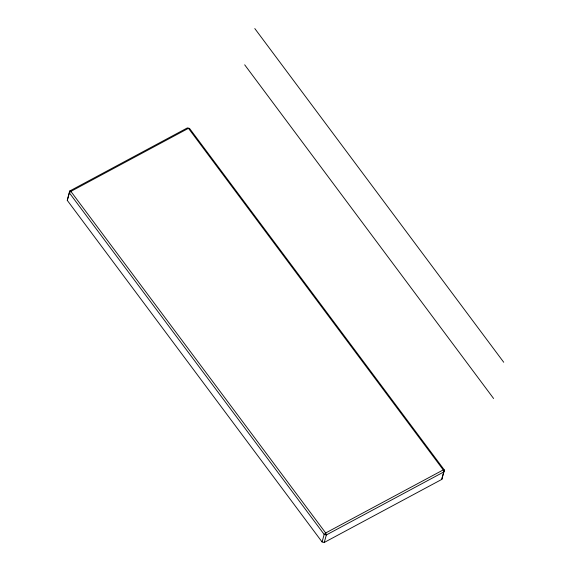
<?xml version="1.0" encoding="UTF-8"?>
<svg xmlns="http://www.w3.org/2000/svg" width="571" height="571" viewBox="0 0 571 571"><rect width="100%" height="100%" fill="white"/><g stroke="black" fill="none" stroke-linecap="round" stroke-linejoin="round"><path stroke-width="0.86" d="M67.278 200.378L69.776 190.978L187.352 127.911L189.536 128.411L444.331 469.983L441.833 479.376L324.257 542.45L322.073 541.95L67.278 200.378L69.776 190.978L70.883 191.399L325.677 532.971L326.348 534.941L324.257 542.45M441.833 479.376L442.211 477.606M322.073 541.95L324.171 534.442L325.677 532.971L443.253 469.897L444.331 469.983L442.232 477.492M325.213 534.627L325.677 532.971M254.794 28.55L503.722 362.257M244.674 64.801L493.601 398.508M70.883 191.399L69.369 192.87L324.171 534.442L326.348 534.941L443.931 471.867L443.253 469.897L188.459 128.325L70.883 191.399"/></g></svg>
